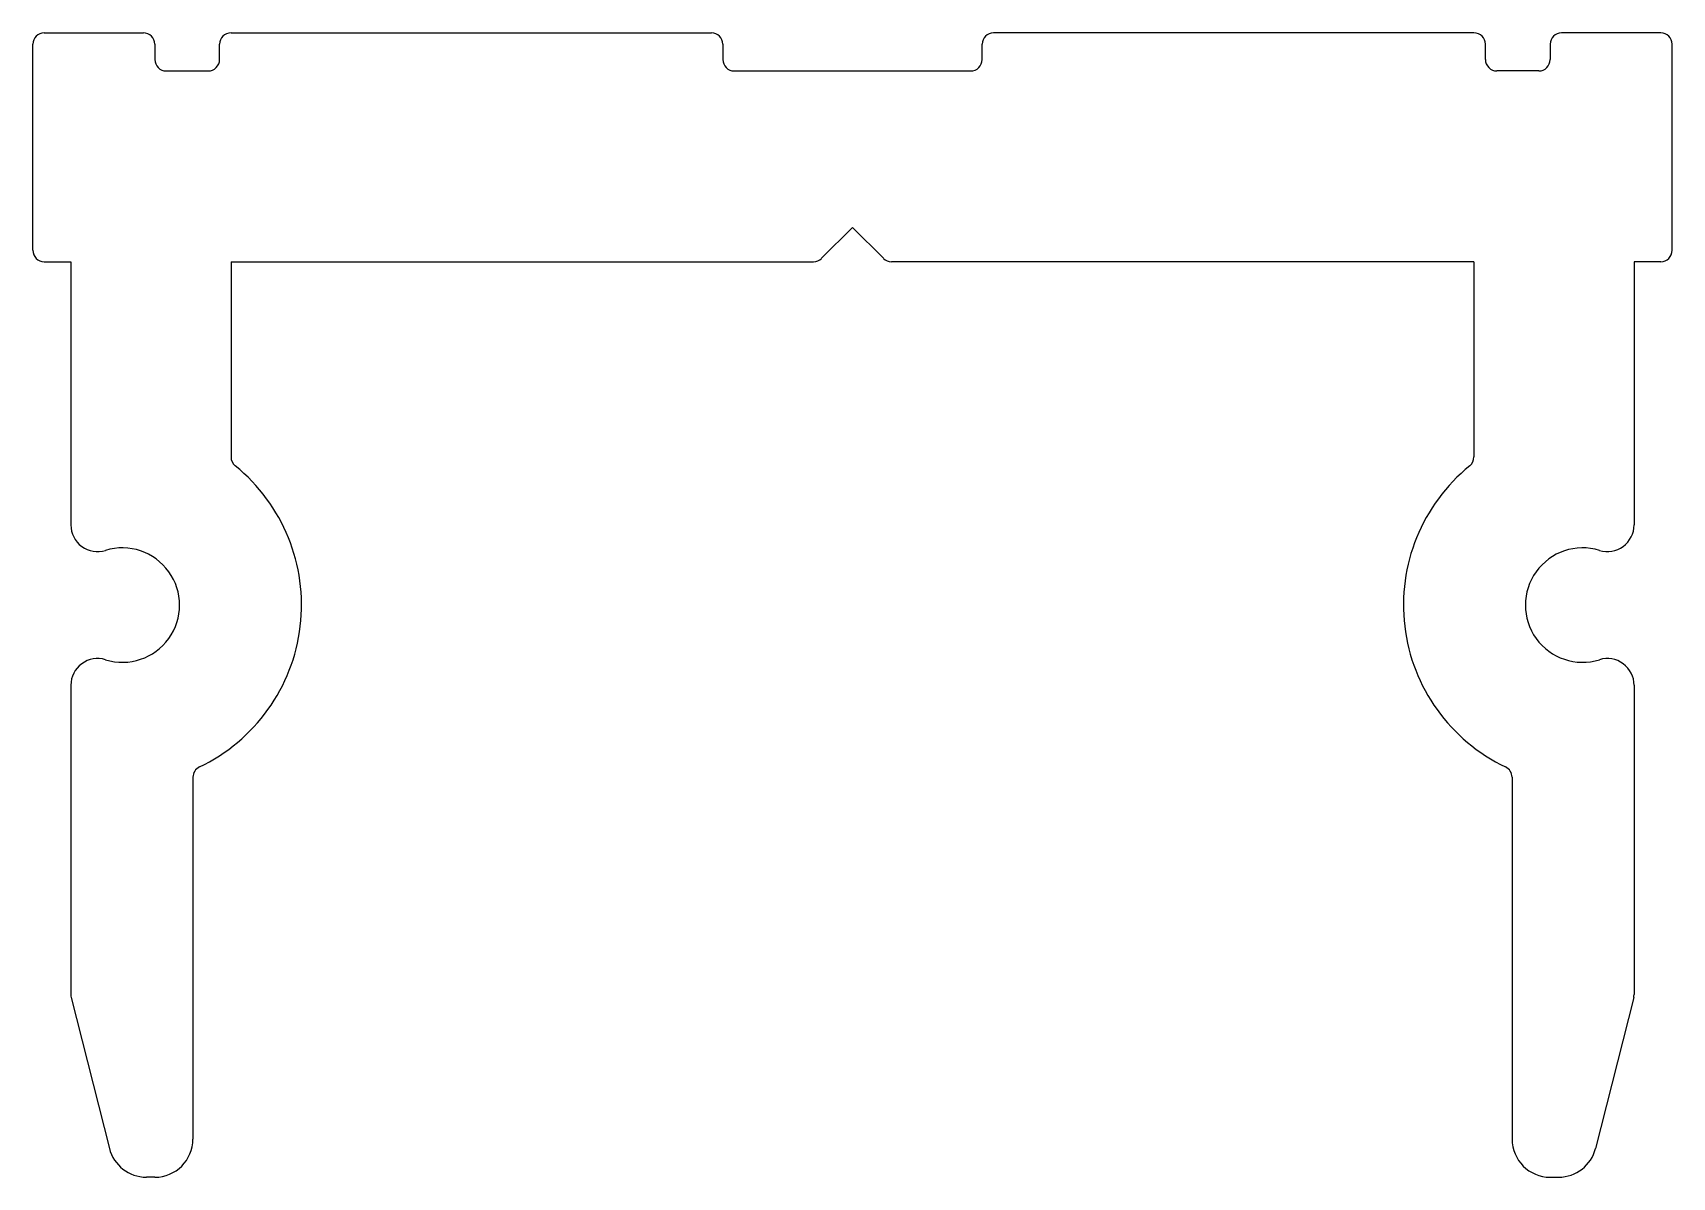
# Model space of a CAD drawing. Extents: x 987 to 1030, y 310.2 to 340.2.
import ezdxf

# ---------------------------------------------------------------- set-up
doc = ezdxf.new("R2010")
doc.units = 0
doc.layers.get('0').update_dxf_attribs({"linetype": 'CONTINUOUS'})

msp = doc.modelspace()

# ---------------------------------------------------------------- linework, layer by layer
for p, q in [((987.348, 340.234), (989.948, 340.234)), ((992.248, 340.234), (1004.848, 340.234)), ((1024.848, 340.234), (1012.248, 340.234)), ((1029.748, 340.234), (1027.148, 340.234)), ((987.048, 334.534), (987.048, 339.934)), ((990.248, 339.934), (990.248, 339.534)), ((991.948, 339.534), (991.948, 339.934)), ((1005.148, 339.934), (1005.148, 339.534)), ((1011.948, 339.534), (1011.948, 339.934)), ((1025.148, 339.534), (1025.148, 339.934)), ((1026.848, 339.934), (1026.848, 339.534)), ((1030.048, 334.534), (1030.048, 339.934)), ((990.548, 339.234), (991.648, 339.234)), ((1005.448, 339.234), (1011.648, 339.234)), ((1026.548, 339.234), (1025.448, 339.234)), ((1007.736, 334.322), (1008.548, 335.134)), ((1009.36, 334.322), (1008.548, 335.134)), ((987.348, 334.234), (988.048, 334.234)), ((988.048, 334.234), (988.048, 327.334)), ((992.248, 334.234), (992.248, 329.115)), ((992.248, 334.234), (1007.524, 334.234)), ((1024.848, 334.234), (1009.572, 334.234)), ((1024.848, 334.234), (1024.848, 329.115)), ((1029.048, 334.234), (1029.048, 327.334)), ((1029.748, 334.234), (1029.048, 334.234)), ((988.048, 323.131), (988.048, 315.021)), ((1029.048, 323.131), (1029.048, 315.021)), ((991.248, 320.718), (991.248, 311.234)), ((1025.848, 320.718), (1025.848, 311.234)), ((988.057, 314.948), (989.057, 310.989)), ((1029.039, 314.948), (1028.039, 310.989)), ((990.248, 310.234), (990.027, 310.234)), ((1026.848, 310.234), (1027.069, 310.234))]:
    msp.add_line(p, q)
for centre, radius, start, end in [((987.348, 339.934), 0.3, 90, 180), ((989.948, 339.934), 0.3, 0, 90), ((992.248, 339.934), 0.3, 90, 180), ((1004.848, 339.934), 0.3, 0, 90), ((1012.248, 339.934), 0.3, 90, 180), ((1024.848, 339.934), 0.3, 0, 90), ((1027.148, 339.934), 0.3, 90, 180), ((1029.748, 339.934), 0.3, 0, 90), ((990.548, 339.534), 0.3, 180, 270), ((991.648, 339.534), 0.3, 270, 0), ((1005.448, 339.534), 0.3, 180, 270), ((1011.648, 339.534), 0.3, 270, 0), ((1025.448, 339.534), 0.3, 180, 270), ((1026.548, 339.534), 0.3, 270, 0), ((987.348, 334.534), 0.3, 180, 270), ((1007.524, 334.534), 0.3, 270, 315), ((1009.572, 334.534), 0.3, 225, 270), ((1029.748, 334.534), 0.3, 270, 0), ((992.548, 329.115), 0.3, 180, 230.9499), ((1024.548, 329.115), 0.3, 309.0501, 0), ((989.398, 325.232), 4.7, 295.4676, 50.9499), ((1027.698, 325.232), 4.7, 129.0501, 244.5324), ((988.748, 327.334), 0.7, 180, 287.1848), ((1028.348, 327.334), 0.7, 252.8152, 0), ((989.398, 325.232), 1.5, 252.8152, 107.1848), ((1027.698, 325.232), 1.5, 72.8152, 287.1848), ((988.748, 323.131), 0.7, 72.8152, 180), ((1028.348, 323.131), 0.7, 0, 107.1848), ((991.548, 320.718), 0.3, 115.4676, 180), ((1025.548, 320.718), 0.3, 0, 64.5324), ((988.348, 315.021), 0.3, 180, 194.1781), ((1028.748, 315.021), 0.3, 345.8219, 0), ((990.027, 311.234), 1, 194.1781, 270), ((990.248, 311.234), 1, 270, 0), ((1026.848, 311.234), 1, 180, 270), ((1027.069, 311.234), 1, 270, 345.8219)]:
    msp.add_arc(centre, radius, start, end)

doc.saveas('drawing.dxf')
